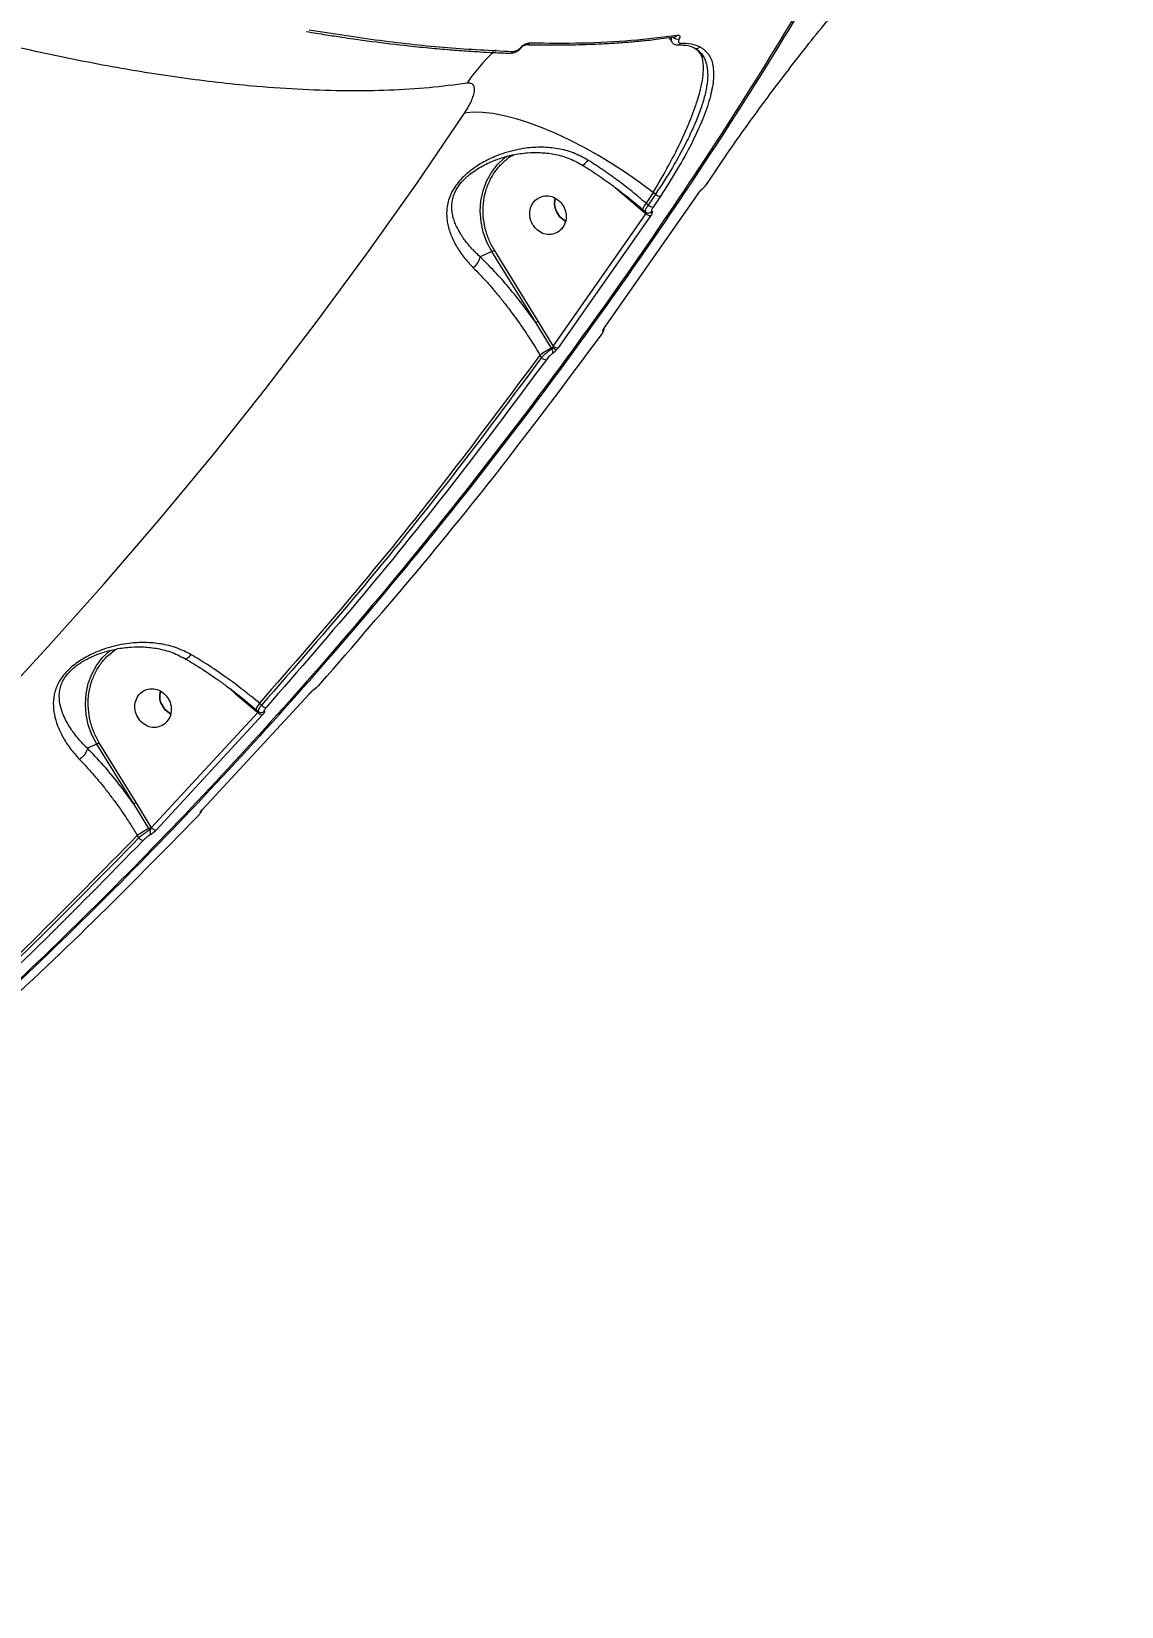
# Model space of a CAD drawing. Header units: millimetres. Extents: x -7083 to 7374, y -8368 to 7509.
# Drawn here: x 2871.4 to 3121.4, y -2598.4 to -2237 of the extents above; entities that cross this region are included whole.
import ezdxf

# ---------------------------------------------------------------- set-up
doc = ezdxf.new("R2010")
doc.units = ezdxf.units.MM
for name, color, linetype in [('DIKOM_ОБЪЕКТ', 7, 'Continuous'), ('DIKOM_РАЗМЕР_ЗОНА', 7, 'Continuous'), ('DIKOM_РАЗМЕР_ОБЪЕКТА', 7, 'Continuous')]:
    doc.layers.add(name, color=color, linetype=linetype)
doc.styles.add('style1', font='arial.ttf', dxfattribs={"width": 0.8})
doc.dimstyles.new('1-50', dxfattribs={"dimtxt": 300, "dimasz": 200, "dimexe": 100, "dimexo": 0, "dimgap": 100, "dimtad": 1, "dimtxsty": 'style1', "dimcen": 200, "dimclrd": 7, "dimclre": 7, "dimclrt": 7, "dimadec": 1, "dimazin": 2, "dimtfac": 1, "dimtmove": 0, "dimatfit": 2, "dimfxl": 0, "dimlwd": 25, "dimlwe": 18, "dimarcsym": 0})

# ---------------------------------------------------------------- blocks, each defined once
blk = doc.blocks.new('*D10')
at = {"layer": 'Defpoints', "color": 0, "transparency": 16777216}
for p in [(-5583.43, 647.96), (4593.55, 648.92), (4593.55, -5902.54)]:
    blk.add_point(p, dxfattribs=at)
at = {"layer": 'DIKOM_РАЗМЕР_ОБЪЕКТА', "color": 7, "lineweight": 18, "transparency": 16777216}
for p, q in [((-5583.43, 647.96), (-5583.43, -6002.54)), ((4593.55, 648.92), (4593.55, -6002.54))]:
    blk.add_line(p, q, dxfattribs=at)
at = {"layer": 'DIKOM_РАЗМЕР_ОБЪЕКТА', "color": 7, "lineweight": 25, "transparency": 16777216}
blk.add_line((-5383.43, -5902.54), (4393.55, -5902.54), dxfattribs=at)
at = {"layer": 'DIKOM_РАЗМЕР_ОБЪЕКТА', "color": 7, "transparency": 16777216}
for points in [[(-5383.43, -5869.2), (-5383.43, -5935.87), (-5583.43, -5902.54)], [(4393.55, -5869.2), (4393.55, -5935.87), (4593.55, -5902.54)]]:
    blk.add_solid(points, dxfattribs=at)
at = {"layer": 'DIKOM_РАЗМЕР_ОБЪЕКТА', "color": 7, "transparency": 16777216, "insert": (-226.13, -5649.37), "char_height": 300, "attachment_point": 5, "style": 'style1'}
blk.add_mtext('10150', dxfattribs=at)
blk = doc.blocks.new('*D11')
at = {"layer": 'Defpoints', "color": 0, "transparency": 16777216}
for p in [(-321.71, 5509.06), (-348.71, -4811.52), (5568.58, -4811.52)]:
    blk.add_point(p, dxfattribs=at)
at = {"layer": 'DIKOM_РАЗМЕР_ОБЪЕКТА', "color": 7, "lineweight": 18, "transparency": 16777216}
for p, q in [((-321.71, 5509.06), (5668.58, 5509.06)), ((-348.71, -4811.52), (5668.58, -4811.52))]:
    blk.add_line(p, q, dxfattribs=at)
at = {"layer": 'DIKOM_РАЗМЕР_ОБЪЕКТА', "color": 7, "lineweight": 25, "transparency": 16777216}
blk.add_line((5568.58, 5309.06), (5568.58, -4611.52), dxfattribs=at)
at = {"layer": 'DIKOM_РАЗМЕР_ОБЪЕКТА', "color": 7, "transparency": 16777216}
for points in [[(5535.25, 5309.06), (5601.91, 5309.06), (5568.58, 5509.06)], [(5535.25, -4611.52), (5601.91, -4611.52), (5568.58, -4811.52)]]:
    blk.add_solid(points, dxfattribs=at)
at = {"layer": 'DIKOM_РАЗМЕР_ОБЪЕКТА', "color": 7, "transparency": 16777216, "insert": (5315.31, 775.23), "char_height": 300, "attachment_point": 5, "rotation": 90, "style": 'style1'}
blk.add_mtext('10300', dxfattribs=at)
blk = doc.blocks.new('*D12')
at = {"layer": 'Defpoints', "color": 0, "transparency": 16777216}
for p in [(-621.71, 7509.06), (-373.6, -6811.53), (7273.89, -6811.53)]:
    blk.add_point(p, dxfattribs=at)
at = {"layer": 'DIKOM_РАЗМЕР_ЗОНА', "color": 7, "lineweight": 18, "transparency": 16777216}
for p, q in [((-621.71, 7509.06), (7373.89, 7509.06)), ((-373.6, -6811.53), (7373.89, -6811.53))]:
    blk.add_line(p, q, dxfattribs=at)
at = {"layer": 'DIKOM_РАЗМЕР_ЗОНА', "color": 7, "lineweight": 25, "transparency": 16777216}
blk.add_line((7273.89, 7309.06), (7273.89, -6611.53), dxfattribs=at)
at = {"layer": 'DIKOM_РАЗМЕР_ЗОНА', "color": 7, "transparency": 16777216}
for points in [[(7240.56, 7309.06), (7307.22, 7309.06), (7273.89, 7509.06)], [(7240.56, -6611.53), (7307.22, -6611.53), (7273.89, -6811.53)]]:
    blk.add_solid(points, dxfattribs=at)
at = {"layer": 'DIKOM_РАЗМЕР_ЗОНА', "color": 7, "transparency": 16777216, "insert": (7020.62, 1288.25), "char_height": 300, "attachment_point": 5, "rotation": 90, "style": 'style1'}
blk.add_mtext('14300', dxfattribs=at)
blk = doc.blocks.new('*D13')
at = {"layer": 'Defpoints', "color": 0, "transparency": 16777216}
for p in [(6593.53, 996.24), (-7083.43, 647.96), (6593.53, -8268.31)]:
    blk.add_point(p, dxfattribs=at)
at = {"layer": 'DIKOM_РАЗМЕР_ЗОНА', "color": 7, "lineweight": 18, "transparency": 16777216}
for p, q in [((6593.53, 996.24), (6593.53, -8368.31)), ((-7083.43, 647.96), (-7083.43, -8368.31))]:
    blk.add_line(p, q, dxfattribs=at)
at = {"layer": 'DIKOM_РАЗМЕР_ЗОНА', "color": 7, "lineweight": 25, "transparency": 16777216}
blk.add_line((-6883.43, -8268.31), (6393.53, -8268.31), dxfattribs=at)
at = {"layer": 'DIKOM_РАЗМЕР_ЗОНА', "color": 7, "transparency": 16777216}
for points in [[(-6883.43, -8234.97), (-6883.43, -8301.64), (-7083.43, -8268.31)], [(6393.53, -8234.97), (6393.53, -8301.64), (6593.53, -8268.31)]]:
    blk.add_solid(points, dxfattribs=at)
at = {"layer": 'DIKOM_РАЗМЕР_ЗОНА', "color": 7, "transparency": 16777216, "insert": (322.1, -8015.03), "char_height": 300, "attachment_point": 5, "style": 'style1'}
blk.add_mtext('13650', dxfattribs=at)

msp = doc.modelspace()

# ---------------------------------------------------------------- linework, layer by layer
at = {"layer": 'DIKOM_ОБЪЕКТ', "color": 7, "linetype": 'Continuous', "lineweight": 15}
for p, q in [((2985.129, -2240.043), (2985.072, -2240.045)), ((3017.326, -2238.094), (3017.392, -2238.176)), ((3018.246, -2239.343), (3018.326, -2239.442)), ((3023.802, -2240.908), (3024.247, -2241.276)), ((3026.558, -2271.695), (3028.225, -2269.202)), ((3028.293, -2269.061), (3030.137, -2266.338)), ((3005.332, -2272.834), (3006.794, -2274.095)), ((3002.926, -2304.839), (3024.157, -2274.473)), ((3006.794, -2274.095), (3011.66, -2278.242)), ((3014.015, -2274.003), (3012.387, -2276.44)), ((3012.878, -2276.864), (3012.387, -2276.44)), ((3014.543, -2274.373), (3012.878, -2276.864)), ((3015.667, -2274.818), (3014.001, -2277.312)), ((3014.543, -2274.373), (3014.015, -2274.003)), ((3012.322, -2278.814), (2991.109, -2309.156)), ((3013.446, -2279.263), (2992.215, -2309.63)), ((2993.859, -2280.513), (2992.569, -2279.466)), ((2992.569, -2279.466), (2993.859, -2280.513)), ((3011.66, -2278.242), (3012.322, -2278.814)), ((3011.674, -2277.92), (3012.272, -2278.436)), ((2977.028, -2287.521), (2974.331, -2288.727)), ((2987.088, -2303.821), (2977.028, -2287.521)), ((2987.656, -2303.488), (2977.596, -2287.188)), ((2990.706, -2309.68), (2987.088, -2303.821)), ((2991.109, -2309.156), (2987.656, -2303.488)), ((2991.109, -2309.156), (2991.033, -2309.494)), ((2988.412, -2311.853), (2988.046, -2311.259)), ((2990.826, -2309.876), (2990.706, -2309.68)), ((2916.651, -2387.579), (2918.097, -2388.827)), ((2918.097, -2388.827), (2922.974, -2392.984)), ((2935.176, -2389.001), (2935.466, -2388.689)), ((2910.702, -2415.49), (2935.115, -2389.065)), ((2924.194, -2391.607), (2923.701, -2391.181)), ((2923.354, -2393.312), (2898.961, -2419.715)), ((2924.404, -2393.855), (2899.991, -2420.28)), ((2903.289, -2393.628), (2901.999, -2392.581)), ((2901.999, -2392.581), (2903.289, -2393.628)), ((2922.974, -2392.984), (2923.354, -2393.312)), ((2922.989, -2392.662), (2923.499, -2393.103)), ((2884.267, -2401.509), (2884.266, -2401.512)), ((2886.407, -2400.552), (2884.267, -2401.509)), ((2894.869, -2414.264), (2886.407, -2400.552)), ((2895.437, -2413.931), (2886.975, -2400.219)), ((2898.89, -2419.6), (2895.437, -2413.931)), ((2898.358, -2419.915), (2894.869, -2414.264)), ((2910.708, -2415.481), (2910.763, -2415.427)), ((2898.572, -2420.262), (2898.358, -2419.915)), ((2898.961, -2419.715), (2898.89, -2419.6)), ((2896.052, -2422.067), (2895.698, -2421.494))]:
    msp.add_line(p, q, dxfattribs=at)
at = {"layer": 'DIKOM_ОБЪЕКТ', "color": 7, "linetype": 'Continuous', "lineweight": 15, "flags": 128}
for points in [[(2983.68, -2240.647), (2983.72, -2240.66), (2983.754, -2240.668), (2983.784, -2240.672), (2983.808, -2240.672), (2983.826, -2240.667), (2983.839, -2240.658), (2983.846, -2240.644), (2983.848, -2240.626)], [(2978.003, -2241.246), (2977.779, -2241.439), (2977.672, -2241.533)], [(2862.065, -2392.379), (2875.205, -2378.21), (2888.089, -2363.777), (2900.712, -2349.085), (2913.07, -2334.138), (2925.16, -2318.941), (2936.977, -2303.499), (2948.518, -2287.817), (2959.779, -2271.9), (2970.757, -2255.753)], [(3014.015, -2274.003), (3011.006, -2271.728), (3007.891, -2269.534), (3004.697, -2267.441), (3001.453, -2265.468), (2998.19, -2263.632), (2994.936, -2261.952), (2991.723, -2260.441), (2988.578, -2259.114), (2985.53, -2257.983), (2982.608, -2257.058), (2979.838, -2256.348), (2977.245, -2255.859), (2974.853, -2255.596), (2972.684, -2255.56), (2970.757, -2255.753)], [(2977.028, -2287.521), (2975.891, -2285.363), (2975.055, -2283.071), (2974.54, -2280.696), (2974.356, -2278.289), (2974.508, -2275.903), (2974.992, -2273.591), (2975.798, -2271.402), (2976.908, -2269.385), (2978.297, -2267.584), (2979.936, -2266.039), (2980.59, -2265.544)], [(2999.059, -2266.538), (2998.785, -2266.892), (2998.524, -2267.193), (2998.287, -2267.429), (2998.082, -2267.592), (2997.918, -2267.673), (2997.802, -2267.671), (2997.794, -2267.667)], [(3025.36, -2273.086), (3025.252, -2273.22), (3025.157, -2273.3)], [(3026.558, -2271.695), (3026.608, -2271.648), (3026.618, -2271.628)], [(3012.387, -2276.44), (3012.158, -2276.76), (3011.964, -2277.058), (3011.812, -2277.324), (3011.705, -2277.551), (3011.648, -2277.73), (3011.641, -2277.858), (3011.675, -2277.921)], [(3024.157, -2274.473), (3024.208, -2274.426), (3024.219, -2274.402)], [(3002.574, -2305.376), (3002.658, -2305.279), (3002.696, -2305.214)], [(3002.926, -2304.839), (3002.977, -2304.792), (3002.988, -2304.771)], [(3002.073, -2306.713), (3002.123, -2306.666), (3002.132, -2306.646)], [(2886.407, -2400.552), (2885.285, -2398.397), (2884.464, -2396.112), (2883.96, -2393.745), (2883.786, -2391.348), (2883.944, -2388.973), (2884.432, -2386.672), (2885.238, -2384.495), (2886.345, -2382.488), (2887.73, -2380.696), (2889.362, -2379.157), (2889.623, -2378.952)], [(2936.46, -2387.8), (2936.346, -2387.909), (2936.278, -2387.955)], [(2923.701, -2391.181), (2923.472, -2391.502), (2923.278, -2391.8), (2923.126, -2392.066), (2923.019, -2392.292), (2922.962, -2392.472), (2922.956, -2392.599), (2922.988, -2392.661)], [(2935.115, -2389.065), (2935.168, -2389.016), (2935.177, -2388.999)], [(2910.702, -2415.49), (2910.756, -2415.44), (2910.765, -2415.424)]]:
    msp.add_lwpolyline(points, dxfattribs=at)
at = {"layer": 'DIKOM_ОБЪЕКТ', "color": 7, "linetype": 'Continuous', "lineweight": 15}
for centre, radius, start, end in [((2985.051, -2239.27), 0.777, 275.80667, 331.82667), ((3019.69, -2237.241), 1.519, 224.1036, 281.00375), ((3018.923, -2237.434), 0.812, 279.93636, 330.4625), ((3019.529, -2239.248), 0.86, 272.96634, 328.5248), ((3023.963, -2239.957), 0.963, 249.86245, 324.06917), ((3001.275, -2268.255), 35.654, 131.91088, 147.13554), ((2981.044, -2241.248), 0.759, 269.85808, 332.24847), ((3028.154, -2269.08), 0.141, 300.27618, 8.53864), ((3015.653, -2273.213), 1.605, 226.24967, 270.50216), ((3010.759, -2277.536), 1.144, 321.88314, 334.75765), ((3013.428, -2277.676), 1.587, 225.82576, 270.6415), ((3013.988, -2275.711), 1.601, 226.08206, 270.44011), ((3012.968, -2277.742), 0.934, 271.90054, 324.17346), ((2974.471, -2282.506), 5.629, 297.02186, 303.72772), ((2970.438, -2288.013), 3.957, 305.71972, 349.60174), ((2984.53, -2298.806), 5.629, 297.02186, 303.72772), ((3001.703, -2305.17), 1.004, 322.6368, 358.74308), ((2992.218, -2308.094), 1.535, 223.74747, 269.88121), ((3005.846, -2338.223), 32.309, 117.94323, 123.43059), ((2989.527, -2310.789), 1.541, 223.68977, 269.55315), ((2988.365, -2305.195), 5.06, 297.56052, 301.83346), ((2989.971, -2310.461), 1.036, 329.76914, 34.38444), ((2988.327, -2312.768), 4.249, 36.766, 50.42737), ((2925.307, -2390.74), 1.411, 217.91636, 267.40472), ((2922.073, -2392.278), 1.144, 321.88334, 334.75797), ((2924.461, -2392.458), 1.399, 217.64324, 267.64052), ((2924.149, -2392.366), 0.93, 270.5188, 316.6889), ((2892.312, -2409.249), 5.629, 297.0218, 303.72754), ((2909.474, -2415.567), 0.98, 315.26926, 345.08027), ((2913.498, -2448.458), 32.31, 117.94314, 123.43036), ((2895.33, -2414.207), 6.462, 297.94314, 303.43036), ((2897.729, -2420.836), 1.02, 322.30451, 34.23843), ((2900.065, -2418.925), 1.357, 215.59941, 266.88861), ((2897.16, -2421.274), 1.363, 215.56328, 266.52686)]:
    msp.add_arc(centre, radius, start, end, dxfattribs=at)
for points, knots in [([(2971.326, -2248.907), (2968.467, -2249.28), (2962.76, -2250.023), (2953.532, -2250.577), (2943.866, -2250.724), (2933.74, -2250.429), (2924.111, -2249.771), (2915.128, -2248.874), (2906.91, -2247.85), (2898.516, -2246.607), (2889.957, -2245.151), (2881.244, -2243.486), (2872.39, -2241.617), (2860.83, -2238.957), (2846.422, -2235.269), (2829.022, -2230.267), (2811.407, -2224.683), (2796.14, -2219.421), (2783.376, -2214.756), (2773.181, -2210.881), (2762.986, -2206.861), (2752.802, -2202.704), (2742.64, -2198.416), (2732.511, -2194.007), (2721.517, -2189.077), (2709.671, -2183.591), (2697, -2177.516), (2684.447, -2171.298), (2672.03, -2164.95), (2659.765, -2158.487), (2647.438, -2151.8), (2635.063, -2144.889), (2622.66, -2137.758), (2610.468, -2130.548), (2598.502, -2123.273), (2586.774, -2115.946), (2574.283, -2107.933), (2561.093, -2099.215), (2547.286, -2089.784), (2533.886, -2080.324), (2520.908, -2070.858), (2507.134, -2060.473), (2492.682, -2049.156), (2477.733, -2036.912), (2463.438, -2024.697), (2454.514, -2016.596), (2450.061, -2012.554)], [0, 0, 0, 0, 0.0251762, 0.0502458, 0.075209, 0.100066, 0.1248168, 0.1429873, 0.1610638, 0.1790464, 0.1969351, 0.21473, 0.2324311, 0.2500384, 0.282696, 0.3149379, 0.3467642, 0.378175, 0.3959391, 0.4135675, 0.4310603, 0.4484175, 0.4656392, 0.4827252, 0.4996757, 0.521074, 0.5422607, 0.5632358, 0.5839991, 0.6045509, 0.624891, 0.6461777, 0.6672639, 0.6881494, 0.7088341, 0.7293181, 0.7496013, 0.7750478, 0.8002652, 0.8252533, 0.8500121, 0.8745413, 0.9060952, 0.9375232, 0.968825, 1, 1, 1, 1]), ([(3055.252, -2218.962), (3049.369, -2228.794), (3037.602, -2248.46), (3018.851, -2277.148), (2999.314, -2305.209), (2978.93, -2332.561), (2957.864, -2359.036), (2936.148, -2384.621), (2913.817, -2409.31), (2890.76, -2433.235), (2866.853, -2456.516), (2842.103, -2479.114), (2816.518, -2500.992), (2790.269, -2521.995), (2763.38, -2542.103), (2736.039, -2561.183), (2708.286, -2579.242), (2680.146, -2596.261), (2651.52, -2612.42), (2632.022, -2622.394), (2622.273, -2627.381)], [0, 0, 0, 0, 0.056, 0.1119999, 0.1679999, 0.2239999, 0.2799998, 0.3349999, 0.3899999, 0.445, 0.5, 0.556, 0.6119999, 0.6679999, 0.7239999, 0.7799998, 0.8349999, 0.8899999, 0.945, 1, 1, 1, 1]), ([(2623.012, -2627.05), (2632.937, -2621.971), (2652.788, -2611.813), (2681.92, -2595.333), (2710.547, -2577.962), (2738.598, -2559.627), (2765.896, -2540.481), (2792.426, -2520.557), (2818.178, -2499.89), (2843.288, -2478.38), (2867.884, -2455.91), (2891.928, -2432.481), (2915.385, -2408.1), (2938.088, -2382.927), (2960.017, -2356.986), (2981.026, -2330.459), (3001.116, -2303.389), (3020.267, -2275.799), (3038.661, -2247.606), (3050.214, -2228.289), (3055.991, -2218.631)], [0, 0, 0, 0, 0.056, 0.1119999, 0.1679999, 0.2239999, 0.2799998, 0.3349999, 0.3899999, 0.445, 0.5, 0.556, 0.6119999, 0.6679999, 0.7239999, 0.7799998, 0.8349999, 0.8899999, 0.945, 1, 1, 1, 1]), ([(3028.225, -2269.202), (3029.66, -2267.077), (3032.533, -2262.825), (3037.214, -2256.274), (3042.016, -2249.786), (3046.829, -2243.506), (3051.529, -2237.556), (3055.951, -2232.108), (3060.029, -2227.201), (3062.299, -2224.546), (3063.435, -2223.217)], [0, 0, 0, 0, 0.1253276, 0.2508333, 0.3753374, 0.5006094, 0.6251935, 0.7503219, 0.875062, 1, 1, 1, 1]), ([(2934.484, -2237.031), (2936.01, -2237.284), (2938.748, -2237.738), (2942.333, -2238.288), (2945.101, -2238.693), (2947.387, -2239.013), (2951.656, -2239.589), (2956.971, -2240.229), (2963.109, -2240.85), (2966.952, -2241.181), (2969.745, -2241.393), (2971.84, -2241.541), (2974.475, -2241.705), (2977.64, -2241.874), (2979.897, -2241.959), (2981.116, -2242.006)], [0, 0, 0, 0, 0.0917613, 0.1646055, 0.2185887, 0.2618703, 0.3060404, 0.4843579, 0.5980431, 0.702917, 0.7371891, 0.7838588, 0.8431967, 0.9152299, 1, 1, 1, 1]), ([(2935.081, -2236.619), (2940.53, -2237.477), (2951.472, -2239.2), (2967.057, -2240.871), (2976.816, -2241.357), (2981.715, -2241.601)], [0, 0, 0, 0, 0.330661, 0.6639943, 1, 1, 1, 1]), ([(2981.041, -2242.007), (2981.419, -2241.98), (2982.04, -2241.937), (2982.872, -2241.533), (2983.445, -2241.117), (2983.703, -2240.816), (2983.84, -2240.656)], [0, 0, 0, 0, 0.4096608, 0.6726889, 0.8265857, 1, 1, 1, 1]), ([(2981.715, -2241.601), (2981.859, -2241.596), (2982.148, -2241.587), (2982.648, -2241.437), (2983.097, -2241.199), (2983.454, -2240.915), (2983.605, -2240.737), (2983.68, -2240.647)], [0, 0, 0, 0, 0.2489023, 0.4985243, 0.7487118, 0.8743159, 1, 1, 1, 1]), ([(2983.68, -2240.647), (2983.759, -2240.554), (2983.918, -2240.367), (2984.293, -2240.07), (2984.762, -2239.819), (2985.285, -2239.657), (2985.585, -2239.644), (2985.735, -2239.637)], [0, 0, 0, 0, 0.1256121, 0.2512712, 0.5014295, 0.7510934, 1, 1, 1, 1]), ([(2983.84, -2240.656), (2983.855, -2240.638), (2983.885, -2240.599), (2983.962, -2240.518), (2984.138, -2240.363), (2984.424, -2240.193), (2984.776, -2240.063), (2984.966, -2240.051), (2985.067, -2240.044)], [0, 0, 0, 0, 0.0330824, 0.0698972, 0.157307, 0.385307, 0.6715803, 1, 1, 1, 1]), ([(2985.129, -2240.043), (2986.257, -2240.066), (2988.279, -2240.106), (2990.919, -2240.118), (2992.954, -2240.109), (2994.631, -2240.09), (2997.76, -2240.032), (3001.64, -2239.892), (3006.1, -2239.623), (3008.882, -2239.403), (3010.899, -2239.218), (3012.409, -2239.068), (3014.305, -2238.86), (3016.578, -2238.585), (3018.191, -2238.357), (3019.064, -2238.234)], [0, 0, 0, 0, 0.0917394, 0.1645765, 0.2185537, 0.2618399, 0.3060157, 0.4843536, 0.5980516, 0.7029446, 0.7372159, 0.7838862, 0.8432246, 0.915252, 1, 1, 1, 1]), ([(2985.735, -2239.637), (2989.764, -2239.675), (2997.839, -2239.752), (3009.158, -2239.152), (3016.134, -2238.274), (3019.63, -2237.835)], [0, 0, 0, 0, 0.3319584, 0.6652917, 1, 1, 1, 1]), ([(3024.742, -2240.522), (3025.453, -2241.027), (3026.875, -2242.039), (3027.85, -2244.695), (3027.957, -2248.127), (3027.132, -2252.34), (3025.436, -2257.234), (3022.913, -2262.694), (3019.687, -2268.589), (3017.008, -2272.74), (3015.667, -2274.818)], [0, 0, 0, 0, 0.1253476, 0.2508608, 0.3753431, 0.5006248, 0.6251939, 0.7503299, 0.8750618, 1, 1, 1, 1]), ([(3017.6, -2238.435), (3017.691, -2238.544), (3017.949, -2238.85), (3018.161, -2239.222), (3018.298, -2239.463)], [0, 0, 0, 0, 0.3549834, 1, 1, 1, 1]), ([(3018.201, -2238.353), (3018.174, -2238.483), (3018.098, -2238.86), (3018.188, -2239.152), (3018.246, -2239.343)], [0, 0, 0, 0, 0.3453259, 1, 1, 1, 1]), ([(3018.298, -2239.443), (3018.374, -2239.55), (3018.524, -2239.761), (3018.845, -2239.972), (3019.2, -2240.097), (3019.45, -2240.104), (3019.573, -2240.107)], [0, 0, 0, 0, 0.2597214, 0.5150102, 0.7619309, 1, 1, 1, 1]), ([(3019.573, -2240.107), (3020.015, -2240.104), (3020.984, -2240.096), (3022.376, -2240.308), (3023.191, -2240.667), (3023.63, -2240.86)], [0, 0, 0, 0, 0.2787032, 0.611416, 1, 1, 1, 1]), ([(3019.63, -2237.835), (3019.728, -2237.831), (3019.923, -2237.824), (3020.102, -2237.975), (3020.143, -2238.22), (3020.087, -2238.491), (3020.015, -2238.653), (3019.98, -2238.732)], [0, 0, 0, 0, 0.2499024, 0.4996347, 0.7492406, 0.8774741, 1, 1, 1, 1]), ([(3019.98, -2238.732), (3019.945, -2238.811), (3019.872, -2238.973), (3019.813, -2239.247), (3019.842, -2239.5), (3019.997, -2239.674), (3020.174, -2239.689), (3020.263, -2239.697)], [0, 0, 0, 0, 0.1220765, 0.2508324, 0.5007494, 0.7506971, 1, 1, 1, 1]), ([(3014.015, -2274.003), (3015.251, -2271.884), (3017.715, -2267.66), (3020.683, -2261.74), (3023.018, -2256.334), (3024.457, -2252.093), (3025.239, -2248.853), (3025.58, -2246.405), (3025.558, -2244.035), (3025.097, -2242.083), (3024.203, -2241.411), (3023.816, -2241.119)], [0, 0, 0, 0, 0.1306629, 0.2604165, 0.3892639, 0.5172083, 0.6026296, 0.6889056, 0.7760371, 0.9029929, 1, 1, 1, 1]), ([(3023.438, -2240.757), (3023.923, -2241.07), (3024.892, -2241.697), (3025.847, -2243.139), (3026.42, -2244.924), (3026.583, -2247.074), (3026.351, -2249.574), (3025.723, -2252.389), (3024.716, -2255.495), (3023.347, -2258.871), (3021.336, -2263.076), (3018.511, -2268.236), (3015.885, -2272.297), (3014.543, -2274.373)], [0, 0, 0, 0, 0.0835444, 0.1671674, 0.2508968, 0.3326186, 0.4158775, 0.5006961, 0.5814806, 0.6647231, 0.7504379, 0.8724588, 1, 1, 1, 1]), ([(2970.757, -2255.753), (2971.338, -2254.801), (2972.21, -2253.374), (2972.823, -2251.733), (2973.057, -2250.663), (2973.029, -2249.802), (2972.729, -2249.2), (2972.178, -2248.861), (2971.611, -2248.892), (2971.326, -2248.907)], [0, 0, 0, 0, 0.2493231, 0.3740525, 0.4994326, 0.6241682, 0.7492912, 0.874468, 1, 1, 1, 1]), ([(2999.059, -2266.538), (2997.962, -2265.94), (2995.78, -2264.749), (2992.166, -2263.836), (2988.503, -2263.498), (2985.232, -2263.701), (2982.408, -2264.203), (2980.029, -2264.848), (2977.882, -2265.638), (2975.999, -2266.505), (2974.325, -2267.426), (2972.749, -2268.459), (2971.239, -2269.649), (2969.888, -2270.951), (2968.727, -2272.372), (2967.816, -2273.851), (2967.182, -2275.333), (2966.792, -2276.817), (2966.63, -2278.241), (2966.653, -2279.656), (2966.897, -2281.468), (2967.555, -2283.692), (2968.82, -2286.275), (2970.503, -2288.814), (2971.999, -2290.421), (2972.749, -2291.226)], [0, 0, 0, 0, 0.062911, 0.1251531, 0.1877615, 0.2500581, 0.2918366, 0.3338429, 0.3750536, 0.4072144, 0.4376331, 0.4700888, 0.5002954, 0.5323718, 0.5631218, 0.5938578, 0.6257023, 0.6560076, 0.6885733, 0.7189131, 0.7510726, 0.8130822, 0.8756126, 0.9376691, 1, 1, 1, 1]), ([(2977.596, -2287.188), (2977.164, -2286.413), (2976.28, -2284.827), (2975.422, -2282.173), (2974.967, -2279.356), (2975.003, -2276.481), (2975.53, -2273.696), (2976.515, -2271.136), (2977.873, -2268.892), (2979.557, -2267.039), (2980.936, -2265.846), (2981.81, -2265.404), (2981.961, -2265.328)], [0, 0, 0, 0, 0.103433, 0.2117979, 0.3237197, 0.4375085, 0.5512973, 0.6632191, 0.771584, 0.875017, 0.97845, 1, 1, 1, 1]), ([(2976.606, -2267.031), (2977.372, -2266.716), (2979.066, -2266.02), (2981.935, -2265.261), (2985.006, -2264.81), (2988.174, -2264.748), (2991.303, -2265.099), (2994.626, -2265.95), (2996.712, -2267.08), (2997.793, -2267.666)], [0, 0, 0, 0, 0.1113673, 0.2465103, 0.4039093, 0.5360368, 0.6802989, 0.834395, 1, 1, 1, 1]), ([(2974.331, -2288.727), (2974.046, -2288.466), (2973.459, -2287.927), (2972.656, -2287.106), (2971.904, -2286.273), (2971.192, -2285.411), (2970.481, -2284.458), (2969.792, -2283.411), (2969.17, -2282.305), (2968.65, -2281.187), (2968.241, -2280.05), (2967.951, -2278.884), (2967.801, -2277.648), (2967.835, -2276.38), (2968.095, -2275.052), (2968.617, -2273.694), (2969.473, -2272.294), (2970.425, -2271.19), (2971.285, -2270.372), (2972.167, -2269.626), (2973.38, -2268.749), (2974.897, -2267.857), (2976.001, -2267.283), (2976.569, -2267.05), (2976.608, -2267.035)], [0, 0, 0, 0, 0.0399479, 0.0824749, 0.1229885, 0.1634055, 0.2089743, 0.2614614, 0.3139446, 0.3661145, 0.418159, 0.4703288, 0.5229332, 0.5790196, 0.6284237, 0.6810841, 0.7336688, 0.786026, 0.8117352, 0.8388048, 0.8878745, 0.943727, 0.9961852, 1, 1, 1, 1]), ([(2997.793, -2267.666), (2999.106, -2268.512), (3001.649, -2270.15), (3005.283, -2272.768), (3008.622, -2275.339), (3010.677, -2277.077), (3011.674, -2277.92)], [0, 0, 0, 0, 0.273477, 0.5297552, 0.7717821, 1, 1, 1, 1]), ([(3012.387, -2276.44), (3011.334, -2275.546), (3009.227, -2273.759), (3005.904, -2271.206), (3002.509, -2268.768), (3000.209, -2267.281), (2999.059, -2266.538)], [0, 0, 0, 0, 0.2506419, 0.5012817, 0.7506877, 1, 1, 1, 1]), ([(3024.157, -2274.473), (3024.255, -2274.332), (3024.452, -2274.052), (3024.788, -2273.642), (3025.112, -2273.292), (3025.277, -2273.154), (3025.36, -2273.086)], [0, 0, 0, 0, 0.2502289, 0.4999982, 0.7499906, 1, 1, 1, 1]), ([(3025.16, -2273.298), (3025.265, -2273.211), (3025.474, -2273.038), (3025.87, -2272.609), (3026.273, -2272.119), (3026.504, -2271.791), (3026.618, -2271.628)], [0, 0, 0, 0, 0.2544701, 0.5058906, 0.7543025, 1, 1, 1, 1]), ([(3025.36, -2273.086), (3025.442, -2273.017), (3025.607, -2272.879), (3025.929, -2272.528), (3026.264, -2272.117), (3026.46, -2271.836), (3026.558, -2271.695)], [0, 0, 0, 0, 0.2500089, 0.5000026, 0.7497715, 1, 1, 1, 1]), ([(2992.569, -2279.466), (2992.241, -2278.98), (2991.585, -2278.007), (2991.289, -2276.446), (2991.525, -2275.586), (2991.611, -2275.272)], [0, 0, 0, 0, 0.3886064, 0.7772129, 1, 1, 1, 1]), ([(2991.611, -2275.272), (2991.525, -2275.586), (2991.289, -2276.446), (2991.585, -2278.007), (2992.241, -2278.98), (2992.569, -2279.466)], [0, 0, 0, 0, 0.2227871, 0.6113936, 1, 1, 1, 1]), ([(3024.218, -2274.405), (3024.3, -2274.288), (3024.461, -2274.056), (3024.729, -2273.724), (3024.978, -2273.451), (3025.1, -2273.349), (3025.16, -2273.298)], [0, 0, 0, 0, 0.2561189, 0.5079316, 0.7560612, 1, 1, 1, 1]), ([(3012.878, -2276.864), (3012.756, -2277.046), (3012.554, -2277.349), (3012.351, -2277.731), (3012.227, -2278.024), (3012.188, -2278.235), (3012.183, -2278.36), (3012.222, -2278.375), (3012.227, -2278.377)], [0, 0, 0, 0, 0.2546206, 0.4226379, 0.6175232, 0.8062209, 0.9721846, 1, 1, 1, 1]), ([(3012.221, -2278.386), (3012.328, -2278.468), (3012.491, -2278.592), (3012.772, -2278.669), (3012.923, -2278.673), (3012.999, -2278.676)], [0, 0, 0, 0, 0.4904659, 0.7445251, 1, 1, 1, 1]), ([(3012.36, -2278.442), (3012.376, -2278.448), (3012.403, -2278.457), (3012.418, -2278.501), (3012.419, -2278.554), (3012.406, -2278.621), (3012.377, -2278.707), (3012.343, -2278.774), (3012.322, -2278.814)], [0, 0, 0, 0, 0.2090566, 0.3443817, 0.5000312, 0.6559494, 0.7913535, 1, 1, 1, 1]), ([(3013.725, -2278.289), (3013.768, -2278.302), (3013.854, -2278.327), (3013.831, -2278.543), (3013.701, -2278.86), (3013.531, -2279.129), (3013.446, -2279.263)], [0, 0, 0, 0, 0.2502517, 0.5000146, 0.7500015, 1, 1, 1, 1]), ([(3014.001, -2277.312), (3013.916, -2277.446), (3013.747, -2277.715), (3013.618, -2278.034), (3013.596, -2278.251), (3013.682, -2278.276), (3013.725, -2278.289)], [0, 0, 0, 0, 0.2499987, 0.4999868, 0.7497512, 1, 1, 1, 1]), ([(2972.749, -2291.226), (2973.279, -2291.764), (2974.365, -2292.866), (2975.983, -2294.633), (2977.596, -2296.487), (2979.209, -2298.443), (2980.602, -2300.224), (2981.821, -2301.85), (2982.873, -2303.299), (2983.933, -2304.814), (2984.996, -2306.388), (2986.086, -2308.062), (2987.114, -2309.701), (2987.774, -2310.805), (2988.046, -2311.259)], [0, 0, 0, 0, 0.0969257, 0.1985545, 0.297857, 0.3965173, 0.5021471, 0.5646527, 0.6339556, 0.7100597, 0.7782315, 0.8524001, 0.9393027, 1, 1, 1, 1]), ([(2987.088, -2303.821), (2986.091, -2302.434), (2984.09, -2299.65), (2980.914, -2295.73), (2977.651, -2292.023), (2975.438, -2289.826), (2974.331, -2288.727)], [0, 0, 0, 0, 0.2485377, 0.4991767, 0.7493924, 1, 1, 1, 1]), ([(3002.132, -2306.647), (3002.265, -2306.453), (3002.517, -2306.083), (3002.738, -2305.567), (3002.813, -2305.226), (3002.781, -2305.059), (3002.779, -2305.051)], [0, 0, 0, 0, 0.3611361, 0.6887107, 0.9860185, 1, 1, 1, 1]), ([(3002.501, -2305.779), (3002.477, -2305.78), (3002.43, -2305.782), (3002.428, -2305.701), (3002.47, -2305.57), (3002.539, -2305.441), (3002.574, -2305.376)], [0, 0, 0, 0, 0.248819, 0.4995737, 0.7479959, 1, 1, 1, 1]), ([(3002.574, -2305.376), (3002.622, -2305.295), (3002.718, -2305.133), (3002.857, -2304.937), (3002.926, -2304.839)], [0, 0, 0, 0, 0.4977235, 1, 1, 1, 1]), ([(3002.695, -2305.215), (3002.735, -2305.149), (3002.814, -2305.015), (3002.93, -2304.853), (3002.988, -2304.772)], [0, 0, 0, 0, 0.4983768, 1, 1, 1, 1]), ([(3002.073, -2306.713), (3002.166, -2306.58), (3002.354, -2306.313), (3002.528, -2306.001), (3002.598, -2305.792), (3002.533, -2305.783), (3002.501, -2305.779)], [0, 0, 0, 0, 0.2501829, 0.500132, 0.7500443, 1, 1, 1, 1]), ([(2988.046, -2311.259), (2981.221, -2320.437), (2967.576, -2338.789), (2946.114, -2365.447), (2931.173, -2382.602), (2923.701, -2391.181)], [0, 0, 0, 0, 0.3333848, 0.6666152, 1, 1, 1, 1]), ([(2988.412, -2311.853), (2981.6, -2321.011), (2967.98, -2339.323), (2946.56, -2365.924), (2931.65, -2383.044), (2924.194, -2391.607)], [0, 0, 0, 0, 0.3333846, 0.6666154, 1, 1, 1, 1]), ([(2990.826, -2309.876), (2990.67, -2309.968), (2990.349, -2310.158), (2989.7, -2310.658), (2989.017, -2311.25), (2988.614, -2311.652), (2988.412, -2311.853)], [0, 0, 0, 0, 0.2430413, 0.4998652, 0.7497689, 1, 1, 1, 1]), ([(2990.866, -2310.982), (2990.77, -2311.044), (2990.576, -2311.168), (2990.206, -2311.511), (2989.834, -2311.913), (2989.621, -2312.191), (2989.515, -2312.33)], [0, 0, 0, 0, 0.2497896, 0.4996737, 0.7496327, 1, 1, 1, 1]), ([(2991.033, -2309.494), (2991.019, -2309.537), (2990.992, -2309.619), (2990.942, -2309.731), (2990.886, -2309.825), (2990.845, -2309.86), (2990.826, -2309.876)], [0, 0, 0, 0, 0.268196, 0.5005647, 0.7622986, 1, 1, 1, 1]), ([(2991.73, -2310.225), (2991.652, -2310.31), (2991.495, -2310.478), (2991.263, -2310.694), (2991.044, -2310.874), (2990.926, -2310.946), (2990.866, -2310.982)], [0, 0, 0, 0, 0.2518889, 0.5004201, 0.7510706, 1, 1, 1, 1]), ([(2992.215, -2309.63), (2992.14, -2309.73), (2991.99, -2309.931), (2991.817, -2310.128), (2991.73, -2310.225)], [0, 0, 0, 0, 0.5023158, 1, 1, 1, 1]), ([(2908.005, -2379.986), (2906.905, -2379.432), (2904.711, -2378.328), (2901.133, -2377.482), (2897.495, -2377.155), (2894.237, -2377.333), (2891.394, -2377.801), (2888.995, -2378.415), (2886.814, -2379.181), (2884.904, -2380.036), (2883.211, -2380.956), (2881.636, -2381.998), (2880.185, -2383.186), (2878.948, -2384.471), (2877.972, -2385.807), (2877.249, -2387.17), (2876.612, -2388.963), (2876.33, -2391.17), (2876.59, -2393.758), (2877.34, -2396.341), (2878.56, -2398.938), (2880.203, -2401.539), (2881.697, -2403.216), (2882.444, -2404.055)], [0, 0, 0, 0, 0.0628983, 0.1254984, 0.1876761, 0.2503818, 0.2922279, 0.3343012, 0.375421, 0.4078584, 0.4381052, 0.4705261, 0.5011239, 0.5323828, 0.5640781, 0.5942544, 0.6265531, 0.6888451, 0.7505746, 0.8129248, 0.8750783, 0.9375087, 1, 1, 1, 1]), ([(2884.266, -2401.512), (2883.908, -2401.16), (2883.171, -2400.436), (2882.205, -2399.347), (2881.306, -2398.228), (2880.452, -2397.031), (2879.606, -2395.661), (2878.863, -2394.187), (2878.278, -2392.656), (2877.906, -2391.159), (2877.76, -2389.664), (2877.862, -2388.281), (2878.202, -2386.975), (2878.769, -2385.734), (2879.643, -2384.472), (2880.695, -2383.391), (2881.756, -2382.527), (2882.74, -2381.844), (2883.744, -2381.249), (2884.695, -2380.75), (2885.298, -2380.482), (2885.575, -2380.359)], [0, 0, 0, 0, 0.050802, 0.1046232, 0.1545657, 0.2091689, 0.2734936, 0.3481088, 0.4176703, 0.4906103, 0.5590459, 0.6253439, 0.6777803, 0.729926, 0.7826733, 0.8353099, 0.8699634, 0.9049693, 0.9409263, 0.9728538, 1, 1, 1, 1]), ([(2886.975, -2400.219), (2886.549, -2399.445), (2885.676, -2397.861), (2884.835, -2395.214), (2884.393, -2392.409), (2884.438, -2389.548), (2884.97, -2386.779), (2885.953, -2384.229), (2887.315, -2382.011), (2888.955, -2380.127), (2890.255, -2379.18), (2890.899, -2378.711)], [0, 0, 0, 0, 0.1059651, 0.2169376, 0.3315188, 0.4479934, 0.564468, 0.6790492, 0.7900218, 0.8959868, 1, 1, 1, 1]), ([(2885.46, -2380.404), (2886.259, -2380.08), (2888.017, -2379.366), (2890.977, -2378.628), (2894.117, -2378.213), (2897.328, -2378.19), (2900.491, -2378.571), (2903.826, -2379.431), (2905.932, -2380.547), (2907.016, -2381.121)], [0, 0, 0, 0, 0.1121545, 0.2468733, 0.4041413, 0.5369686, 0.6802616, 0.8353823, 1, 1, 1, 1]), ([(2906.632, -2380.893), (2907.97, -2381.706), (2910.342, -2383.148), (2913.408, -2385.226), (2915.511, -2386.729), (2917.112, -2387.917), (2918.692, -2389.127), (2920.718, -2390.734), (2922.178, -2391.973), (2922.989, -2392.662)], [0, 0, 0, 0, 0.2371047, 0.4206408, 0.5479274, 0.6181851, 0.714198, 0.8411812, 1, 1, 1, 1]), ([(2908.005, -2379.986), (2907.892, -2380.128), (2907.667, -2380.411), (2907.355, -2380.717), (2907.095, -2380.906), (2906.876, -2381.006), (2906.796, -2380.952), (2906.755, -2380.925)], [0, 0, 0, 0, 0.2120517, 0.4215317, 0.6207843, 0.8037524, 1, 1, 1, 1]), ([(2923.701, -2391.181), (2923.088, -2390.664), (2921.862, -2389.63), (2919.965, -2388.12), (2918.036, -2386.646), (2915.327, -2384.67), (2911.976, -2382.381), (2909.266, -2380.747), (2908.005, -2379.986)], [0, 0, 0, 0, 0.125294, 0.2505879, 0.3750579, 0.499421, 0.7669804, 1, 1, 1, 1]), ([(2901.999, -2392.581), (2901.671, -2392.095), (2901.015, -2391.122), (2900.719, -2389.561), (2900.954, -2388.701), (2901.04, -2388.387)], [0, 0, 0, 0, 0.3886064, 0.7772129, 1, 1, 1, 1]), ([(2901.04, -2388.387), (2900.954, -2388.701), (2900.719, -2389.561), (2901.015, -2391.122), (2901.671, -2392.095), (2901.999, -2392.581)], [0, 0, 0, 0, 0.2227871, 0.6113936, 1, 1, 1, 1]), ([(2935.115, -2389.065), (2935.23, -2388.939), (2935.46, -2388.689), (2935.841, -2388.317), (2936.198, -2387.995), (2936.373, -2387.865), (2936.46, -2387.8)], [0, 0, 0, 0, 0.2502978, 0.5000231, 0.7499994, 1, 1, 1, 1]), ([(2935.808, -2388.353), (2935.897, -2388.272), (2936.083, -2388.1), (2936.213, -2388.003), (2936.281, -2387.953)], [0, 0, 0, 0, 0.4751164, 1, 1, 1, 1]), ([(2936.281, -2387.953), (2936.387, -2387.874), (2936.598, -2387.718), (2937.02, -2387.338), (2937.463, -2386.903), (2937.728, -2386.613), (2937.86, -2386.469)], [0, 0, 0, 0, 0.2526174, 0.5033725, 0.7523911, 1, 1, 1, 1]), ([(2936.46, -2387.8), (2936.547, -2387.736), (2936.721, -2387.606), (2937.077, -2387.283), (2937.457, -2386.91), (2937.686, -2386.658), (2937.801, -2386.533)], [0, 0, 0, 0, 0.2500021, 0.4999786, 0.749707, 1, 1, 1, 1]), ([(2924.194, -2391.607), (2924.022, -2391.824), (2923.698, -2392.236), (2923.438, -2392.7), (2923.346, -2392.962), (2923.412, -2392.991), (2923.425, -2392.996)], [0, 0, 0, 0, 0.3258427, 0.6174446, 0.9271477, 1, 1, 1, 1]), ([(2925.243, -2392.149), (2925.141, -2392.269), (2924.939, -2392.508), (2924.766, -2392.789), (2924.71, -2392.978), (2924.787, -2392.995), (2924.825, -2393.004)], [0, 0, 0, 0, 0.249996, 0.4999556, 0.7499046, 1, 1, 1, 1]), ([(2923.524, -2393.153), (2923.509, -2393.171), (2923.471, -2393.216), (2923.398, -2393.276), (2923.354, -2393.312)], [0, 0, 0, 0, 0.3960035, 1, 1, 1, 1]), ([(2923.405, -2393.016), (2923.458, -2393.06), (2923.565, -2393.151), (2923.765, -2393.243), (2923.987, -2393.298), (2924.145, -2393.295), (2924.223, -2393.293)], [0, 0, 0, 0, 0.2454506, 0.4960135, 0.7487474, 1, 1, 1, 1]), ([(2924.825, -2393.004), (2924.864, -2393.013), (2924.941, -2393.03), (2924.884, -2393.217), (2924.709, -2393.497), (2924.506, -2393.736), (2924.404, -2393.855)], [0, 0, 0, 0, 0.250094, 0.5000423, 0.7500027, 1, 1, 1, 1]), ([(2884.266, -2401.512), (2884.245, -2401.635), (2884.196, -2401.929), (2883.959, -2402.413), (2883.636, -2402.891), (2883.296, -2403.3), (2882.891, -2403.708), (2882.594, -2403.939), (2882.444, -2404.055)], [0, 0, 0, 0, 0.1653409, 0.3934097, 0.5308306, 0.6806836, 0.8388448, 1, 1, 1, 1]), ([(2894.869, -2414.264), (2893.752, -2412.727), (2891.513, -2409.648), (2887.94, -2405.345), (2885.492, -2402.788), (2884.267, -2401.509)], [0, 0, 0, 0, 0.3323273, 0.6659701, 1, 1, 1, 1]), ([(2882.444, -2404.055), (2882.868, -2404.498), (2883.742, -2405.412), (2885.082, -2406.898), (2886.487, -2408.527), (2887.949, -2410.31), (2889.445, -2412.23), (2891.035, -2414.38), (2892.634, -2416.674), (2894.229, -2419.09), (2895.208, -2420.693), (2895.698, -2421.494)], [0, 0, 0, 0, 0.0894446, 0.1843814, 0.2848138, 0.3907452, 0.502179, 0.6156775, 0.7505266, 0.8752522, 1, 1, 1, 1]), ([(2909.636, -2417.018), (2909.743, -2416.903), (2909.959, -2416.673), (2910.165, -2416.414), (2910.257, -2416.252), (2910.199, -2416.255), (2910.17, -2416.256)], [0, 0, 0, 0, 0.250051, 0.4999995, 0.7499328, 1, 1, 1, 1]), ([(2910.17, -2416.256), (2910.142, -2416.258), (2910.084, -2416.261), (2910.175, -2416.097), (2910.379, -2415.836), (2910.595, -2415.605), (2910.702, -2415.49)], [0, 0, 0, 0, 0.2500644, 0.4999961, 0.7499465, 1, 1, 1, 1]), ([(2910.23, -2416.283), (2910.3, -2416.188), (2910.422, -2416.023), (2910.45, -2415.833), (2910.463, -2415.752)], [0, 0, 0, 0, 0.5754855, 1, 1, 1, 1]), ([(2898.572, -2420.262), (2898.413, -2420.349), (2898.087, -2420.527), (2897.438, -2420.968), (2896.724, -2421.502), (2896.29, -2421.867), (2896.052, -2422.067)], [0, 0, 0, 0, 0.2447905, 0.4999634, 0.7253555, 1, 1, 1, 1]), ([(2899.991, -2420.28), (2899.87, -2420.402), (2899.629, -2420.644), (2899.221, -2420.996), (2898.83, -2421.294), (2898.634, -2421.404), (2898.536, -2421.46)], [0, 0, 0, 0, 0.2505145, 0.5001127, 0.7500649, 1, 1, 1, 1]), ([(2898.961, -2419.715), (2898.933, -2419.779), (2898.882, -2419.892), (2898.797, -2420.032), (2898.727, -2420.125), (2898.671, -2420.187), (2898.618, -2420.235), (2898.587, -2420.253), (2898.572, -2420.262)], [0, 0, 0, 0, 0.2805827, 0.4997194, 0.6343959, 0.7617686, 0.8831367, 1, 1, 1, 1]), ([(2895.698, -2421.494), (2887.727, -2429.628), (2871.788, -2445.893), (2846.984, -2469.29), (2829.885, -2484.19), (2821.333, -2491.641)], [0, 0, 0, 0, 0.3333853, 0.6666147, 1, 1, 1, 1]), ([(2896.052, -2422.067), (2888.096, -2430.184), (2872.188, -2446.415), (2847.433, -2469.766), (2830.369, -2484.637), (2821.835, -2492.074)], [0, 0, 0, 0, 0.333385, 0.666615, 1, 1, 1, 1]), ([(2898.536, -2421.46), (2898.438, -2421.515), (2898.242, -2421.625), (2897.85, -2421.922), (2897.441, -2422.272), (2897.199, -2422.513), (2897.078, -2422.635)], [0, 0, 0, 0, 0.2499392, 0.4998914, 0.7494939, 1, 1, 1, 1])]:
    msp.add_open_spline(points, degree=3, knots=knots, dxfattribs=at)
for points in [[(3020.263, -2239.697), (3021.124, -2239.705), (3022.848, -2239.721), (3024.111, -2240.255), (3024.742, -2240.522)], [(2986.857, -2282.02), (2986.524, -2281.532), (2985.858, -2280.556), (2985.594, -2278.764), (2985.949, -2277.065), (2986.911, -2275.679), (2988.325, -2274.824), (2989.967, -2274.639), (2991.629, -2275.112), (2992.477, -2275.917), (2992.901, -2276.319)], [(2992.901, -2276.319), (2993.234, -2276.808), (2993.901, -2277.784), (2994.165, -2279.576), (2993.809, -2281.274), (2992.848, -2282.661), (2991.434, -2283.515), (2989.791, -2283.701), (2988.13, -2283.228), (2987.281, -2282.423), (2986.857, -2282.02)], [(2937.801, -2386.533), (2945.262, -2377.965), (2960.185, -2360.828), (2981.622, -2334.206), (2995.256, -2315.877), (3002.073, -2306.713)], [(2989.515, -2312.33), (2982.698, -2321.494), (2969.065, -2339.822), (2947.627, -2366.445), (2932.704, -2383.581), (2925.243, -2392.149)], [(2896.287, -2395.135), (2895.954, -2394.647), (2895.288, -2393.671), (2895.023, -2391.879), (2895.379, -2390.18), (2896.341, -2388.794), (2897.755, -2387.939), (2899.397, -2387.754), (2901.059, -2388.227), (2901.907, -2389.032), (2902.331, -2389.435)], [(2902.331, -2389.435), (2902.664, -2389.923), (2903.331, -2390.899), (2903.595, -2392.691), (2903.239, -2394.39), (2902.277, -2395.776), (2900.864, -2396.631), (2899.221, -2396.816), (2897.559, -2396.343), (2896.711, -2395.538), (2896.287, -2395.135)], [(2886.975, -2400.219), (2886.922, -2400.253), (2886.816, -2400.321), (2886.646, -2400.423), (2886.496, -2400.508), (2886.437, -2400.537), (2886.407, -2400.552)], [(2835.357, -2487.083), (2843.897, -2479.641), (2860.976, -2464.756), (2885.751, -2441.386), (2901.674, -2425.141), (2909.636, -2417.018)], [(2897.078, -2422.635), (2889.116, -2430.757), (2873.193, -2447.003), (2848.419, -2470.372), (2831.339, -2485.257), (2822.799, -2492.7)]]:
    msp.add_open_spline(points, degree=3, dxfattribs=at)

# ---------------------------------------------------------------- dimensions: what is measured, and where the dimension line sits
at = {"layer": 'DIKOM_РАЗМЕР_ЗОНА'}
dim = msp.add_linear_dim(base=(7273.891, -6811.526), p1=(-621.712, 7509.064), p2=(-373.605, -6811.526), angle=90, text='14300', dimstyle='1-50', dxfattribs=at)
dim.commit()
dim.dimension.update_dxf_attribs({"geometry": '*D12', "text_midpoint": (7273.891, 1288.251), "dimtype": 160})
dim = msp.add_linear_dim(base=(6593.528, -8268.308), p1=(-7083.425, 647.956), p2=(6593.528, 996.237), text='13650', dimstyle='1-50', dxfattribs=at)
dim.commit()
dim.dimension.update_dxf_attribs({"geometry": '*D13', "text_midpoint": (322.101, -8268.308), "dimtype": 160})
at = {"layer": 'DIKOM_РАЗМЕР_ОБЪЕКТА'}
dim = msp.add_linear_dim(base=(5568.58, -4811.525), p1=(-321.712, 5509.064), p2=(-348.712, -4811.525), angle=90, text='10300', dimstyle='1-50', dxfattribs=at)
dim.commit()
dim.dimension.update_dxf_attribs({"geometry": '*D11', "text_midpoint": (5568.58, 775.227), "dimtype": 160})
dim = msp.add_linear_dim(base=(4593.55, -5902.538), p1=(-5583.425, 647.956), p2=(4593.55, 648.921), text='10150', dimstyle='1-50', dxfattribs=at)
dim.commit()
dim.dimension.update_dxf_attribs({"geometry": '*D10', "text_midpoint": (-226.127, -5902.538), "dimtype": 160})

doc.saveas('drawing.dxf')
